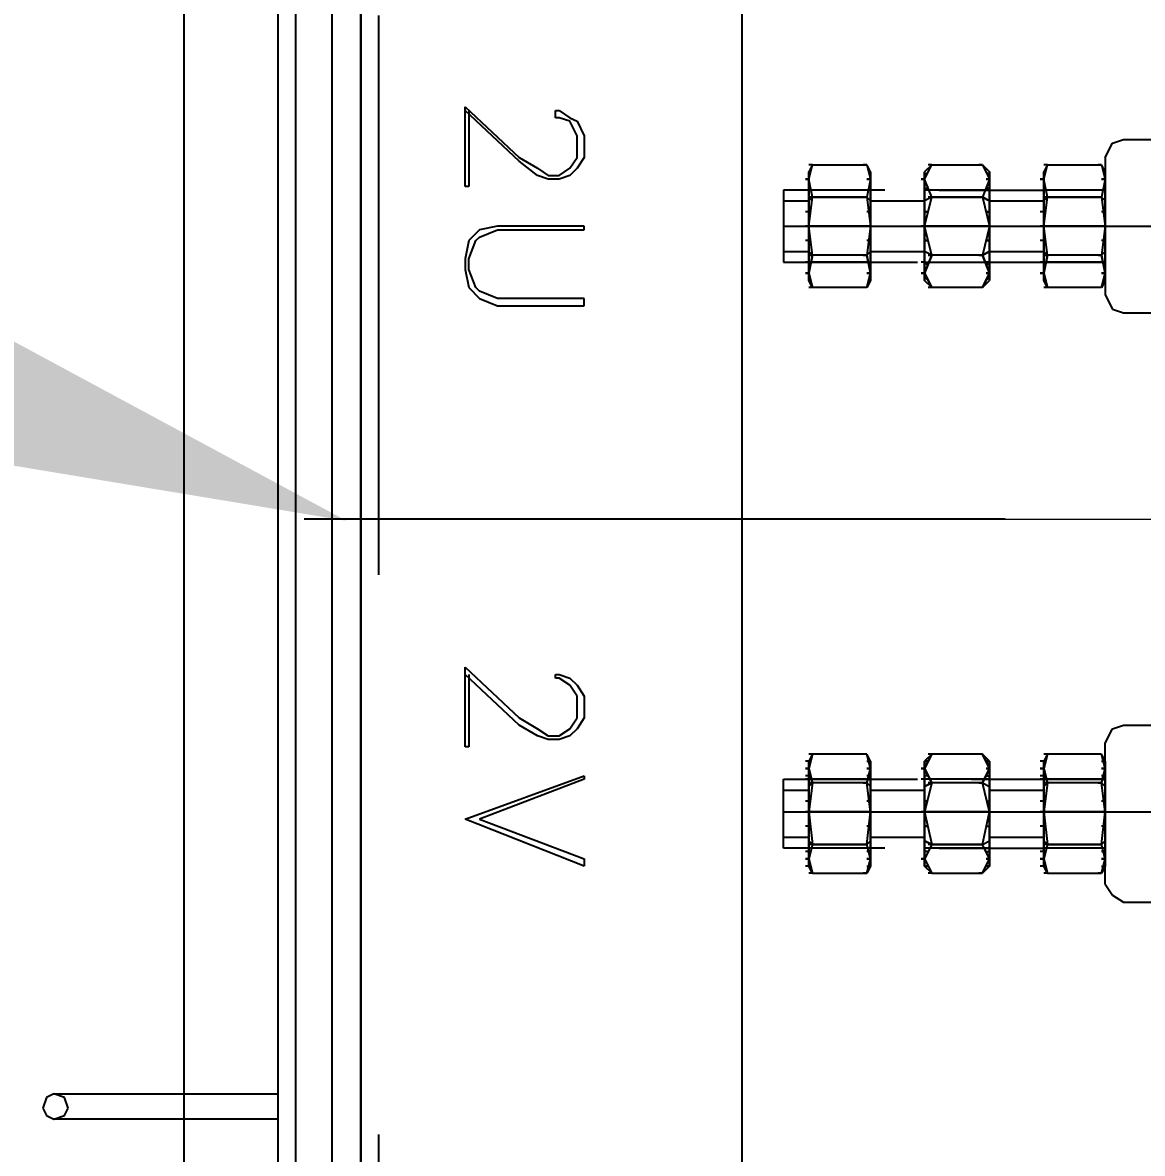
# Model space of a CAD drawing. Header units: metres. Extents: x 529524 to 529977, y 2674144 to 2674419.
# Drawn here: x 529745.9567 to 529746.1569, y 2674291.3851 to 2674291.5872 of the extents above; entities that cross this region are included whole.
import ezdxf

# ---------------------------------------------------------------- set-up
doc = ezdxf.new("R2010")
doc.units = ezdxf.units.M
doc.linetypes.add('CENTER2', pattern=[1.125, 0.75, -0.125, 0.125, -0.125])
doc.linetypes.add('PDF_IMPORT', pattern=[1, 0.8, -0.2])
doc.layers.add('IDT', color=7, linetype='Continuous')
doc.layers.add('MMS Block Numbering', color=7, linetype='Continuous')
doc.styles.add('Adani Regular', font='Adani Regular.ttf')

# ---------------------------------------------------------------- blocks, each defined once
blk = doc.blocks.new('IDT')
at = {"layer": 'IDT', "color": 7}
blk.add_line((27.40598, 20.86041), (27.40598, 21.66041), dxfattribs=at)
at = {"layer": 'IDT', "color": 0, "lineweight": 25}
for p, q in [((27.47412, 21.5053), (27.47412, 21.01616)), ((27.47929, 21.01616), (27.47929, 21.5053)), ((27.48575, 21.5053), (27.48575, 21.01616)), ((27.48898, 21.01616), (27.48898, 21.5053)), ((27.50578, 21.01616), (27.50578, 21.5053)), ((27.47412, 21.04718), (27.47412, 21.47364)), ((27.48898, 21.36315), (27.48898, 21.36767)), ((27.48898, 21.36767), (27.52904, 21.36767)), ((27.5271, 21.36702), (27.52646, 21.36573)), ((27.52904, 21.36767), (27.5271, 21.36702)), ((27.53033, 21.36702), (27.52904, 21.36767)), ((27.53098, 21.36573), (27.53033, 21.36702)), ((27.52646, 21.36573), (27.5271, 21.36379)), ((27.5271, 21.36379), (27.52904, 21.36315)), ((27.52904, 21.36315), (27.53033, 21.36379)), ((27.53033, 21.36379), (27.53098, 21.36573)), ((27.52904, 21.36315), (27.48898, 21.36315)), ((27.33778, 21.3289), (27.32809, 21.3289)), ((27.33972, 21.32761), (27.33778, 21.3289)), ((27.34101, 21.32567), (27.33972, 21.32761)), ((27.34101, 21.32567), (27.34101, 21.31662)), ((27.34101, 21.32244), (27.34166, 21.32373)), ((27.34166, 21.32373), (27.34101, 21.32115)), ((27.34166, 21.32373), (27.34101, 21.32115)), ((27.35135, 21.32373), (27.34166, 21.32373)), ((27.34166, 21.32373), (27.3423, 21.32373)), ((27.35199, 21.32115), (27.35135, 21.32373)), ((27.35199, 21.32115), (27.35135, 21.32373)), ((27.35135, 21.32373), (27.35199, 21.32244)), ((27.35135, 21.32373), (27.35199, 21.32373)), ((27.36169, 21.32244), (27.36298, 21.32373)), ((27.36298, 21.32373), (27.36169, 21.32115)), ((27.36298, 21.32373), (27.36169, 21.32115)), ((27.37202, 21.32373), (27.36298, 21.32373)), ((27.36298, 21.32373), (27.36362, 21.32373)), ((27.37332, 21.32115), (27.37202, 21.32373)), ((27.37332, 21.32115), (27.37202, 21.32373)), ((27.37202, 21.32373), (27.37332, 21.32244)), ((27.37202, 21.32373), (27.37267, 21.32373)), ((27.38301, 21.32244), (27.38365, 21.32373)), ((27.38365, 21.32373), (27.38301, 21.32115)), ((27.38365, 21.32373), (27.38301, 21.32115)), ((27.38365, 21.32373), (27.3843, 21.32373)), ((27.39335, 21.32373), (27.38365, 21.32373)), ((27.39399, 21.32115), (27.39335, 21.32373)), ((27.39399, 21.32115), (27.39335, 21.32373)), ((27.39335, 21.32373), (27.39399, 21.32244)), ((27.39335, 21.32373), (27.39399, 21.32373)), ((27.34166, 21.32244), (27.34101, 21.32244)), ((27.34101, 21.32115), (27.34101, 21.32244)), ((27.34101, 21.32244), (27.34101, 21.32115)), ((27.35199, 21.32244), (27.35264, 21.32244)), ((27.35199, 21.32115), (27.35199, 21.32244)), ((27.35199, 21.32244), (27.35199, 21.32115)), ((27.36169, 21.32244), (27.36233, 21.32244)), ((27.36233, 21.32244), (27.36169, 21.32244)), ((27.36169, 21.32115), (27.36169, 21.32244)), ((27.36169, 21.32244), (27.36169, 21.32115)), ((27.37332, 21.32244), (27.37267, 21.32244)), ((27.37267, 21.32244), (27.37332, 21.32244)), ((27.37332, 21.32115), (27.37332, 21.32244)), ((27.37332, 21.32244), (27.37332, 21.32115)), ((27.38366, 21.32244), (27.38301, 21.32244)), ((27.38301, 21.32115), (27.38301, 21.32244)), ((27.38301, 21.32244), (27.38301, 21.32115)), ((27.39399, 21.32244), (27.39464, 21.32244)), ((27.39399, 21.32115), (27.39399, 21.32244)), ((27.39399, 21.32244), (27.39399, 21.32115)), ((27.43416, 21.32115), (27.43416, 21.32244)), ((27.43416, 21.32244), (27.45548, 21.31404)), ((27.34101, 21.32115), (27.34166, 21.31856)), ((27.34101, 21.32115), (27.34166, 21.31856)), ((27.34101, 21.31792), (27.34101, 21.32115)), ((27.34101, 21.32115), (27.34101, 21.31792)), ((27.34166, 21.32115), (27.34101, 21.32115)), ((27.34101, 21.32115), (27.34166, 21.32115)), ((27.34101, 21.31986), (27.34166, 21.31986)), ((27.34101, 21.31986), (27.34166, 21.31986)), ((27.35135, 21.31856), (27.35199, 21.32115)), ((27.35135, 21.31856), (27.35199, 21.32115)), ((27.35199, 21.32115), (27.35199, 21.31792)), ((27.35199, 21.31792), (27.35199, 21.32115)), ((27.35264, 21.32115), (27.35199, 21.32115)), ((27.35199, 21.32115), (27.35264, 21.32115)), ((27.35199, 21.31986), (27.35264, 21.31986)), ((27.35199, 21.31986), (27.35264, 21.31986)), ((27.36169, 21.32115), (27.36298, 21.31856)), ((27.36169, 21.32115), (27.36298, 21.31856)), ((27.36169, 21.31792), (27.36169, 21.32115)), ((27.36169, 21.32115), (27.36169, 21.31792)), ((27.36233, 21.32115), (27.36169, 21.32115)), ((27.36169, 21.32115), (27.36233, 21.32115)), ((27.36233, 21.31986), (27.36169, 21.31986)), ((27.36233, 21.31986), (27.36169, 21.31986)), ((27.37202, 21.31856), (27.37332, 21.32115)), ((27.37202, 21.31856), (27.37332, 21.32115)), ((27.37267, 21.31986), (27.37332, 21.31986)), ((27.37267, 21.31986), (27.37332, 21.31986)), ((27.37332, 21.32115), (27.37332, 21.31792)), ((27.37332, 21.31792), (27.37332, 21.32115)), ((27.37396, 21.32115), (27.37332, 21.32115)), ((27.37332, 21.32115), (27.37396, 21.32115)), ((27.38301, 21.32115), (27.38365, 21.31856)), ((27.38301, 21.32115), (27.38365, 21.31856)), ((27.38301, 21.31792), (27.38301, 21.32115)), ((27.38301, 21.32115), (27.38301, 21.31792)), ((27.38365, 21.32115), (27.38301, 21.32115)), ((27.38301, 21.32115), (27.38365, 21.32115)), ((27.38301, 21.31986), (27.38365, 21.31986)), ((27.38301, 21.31986), (27.38366, 21.31986)), ((27.39335, 21.31856), (27.39399, 21.32115)), ((27.39335, 21.31856), (27.39399, 21.32115)), ((27.39399, 21.32115), (27.39399, 21.31792)), ((27.39399, 21.31792), (27.39399, 21.32115)), ((27.39464, 21.32115), (27.39399, 21.32115)), ((27.39399, 21.32115), (27.39464, 21.32115)), ((27.39399, 21.31986), (27.39464, 21.31986)), ((27.39399, 21.31986), (27.39464, 21.31986)), ((27.4529, 21.31404), (27.43416, 21.32115)), ((27.34101, 21.31921), (27.34101, 21.31856)), ((27.34101, 21.31856), (27.34101, 21.31921)), ((27.34101, 21.31921), (27.35199, 21.31921)), ((27.34166, 21.31856), (27.34101, 21.31275)), ((27.34166, 21.31856), (27.34101, 21.31275)), ((27.34101, 21.31856), (27.34101, 21.31598)), ((27.34101, 21.31598), (27.34101, 21.31856)), ((27.34166, 21.31856), (27.34101, 21.31792)), ((27.34166, 21.31856), (27.34101, 21.31792)), ((27.34101, 21.31275), (27.34101, 21.31792)), ((27.34101, 21.31792), (27.34101, 21.31275)), ((27.34166, 21.31856), (27.35135, 21.31856)), ((27.35135, 21.31856), (27.34166, 21.31856)), ((27.3423, 21.31856), (27.34166, 21.31856)), ((27.34166, 21.31856), (27.3423, 21.31856)), ((27.35199, 21.31275), (27.35135, 21.31856)), ((27.35199, 21.31275), (27.35135, 21.31856)), ((27.35199, 21.31792), (27.35135, 21.31856)), ((27.35135, 21.31856), (27.35199, 21.31792)), ((27.35135, 21.31856), (27.35199, 21.31856)), ((27.35135, 21.31856), (27.35199, 21.31856)), ((27.37073, 21.31921), (27.35199, 21.31921)), ((27.35199, 21.31856), (27.35199, 21.31921)), ((27.35199, 21.31921), (27.35199, 21.31856)), ((27.35199, 21.31598), (27.35199, 21.31856)), ((27.35199, 21.31856), (27.35199, 21.31598)), ((27.35199, 21.31792), (27.35199, 21.31275)), ((27.35199, 21.31275), (27.35199, 21.31792)), ((27.36169, 21.31921), (27.36169, 21.31856)), ((27.36169, 21.31856), (27.36169, 21.31921)), ((27.36169, 21.31921), (27.37332, 21.31921)), ((27.36298, 21.31856), (27.36169, 21.31275)), ((27.36298, 21.31856), (27.36169, 21.31275)), ((27.36169, 21.31856), (27.36169, 21.31598)), ((27.36169, 21.31598), (27.36169, 21.31856)), ((27.36298, 21.31856), (27.36169, 21.31792)), ((27.36298, 21.31856), (27.36169, 21.31792)), ((27.36169, 21.31275), (27.36169, 21.31792)), ((27.36169, 21.31792), (27.36169, 21.31275)), ((27.36298, 21.31856), (27.37202, 21.31856)), ((27.37202, 21.31856), (27.36298, 21.31856)), ((27.36362, 21.31856), (27.36298, 21.31856)), ((27.36298, 21.31856), (27.36362, 21.31856)), ((27.37332, 21.31275), (27.37202, 21.31856)), ((27.37332, 21.31275), (27.37202, 21.31856)), ((27.37332, 21.31792), (27.37202, 21.31856)), ((27.37202, 21.31856), (27.37332, 21.31792)), ((27.37202, 21.31856), (27.37267, 21.31856)), ((27.37202, 21.31856), (27.37267, 21.31856)), ((27.37332, 21.31856), (27.37332, 21.31921)), ((27.37332, 21.31921), (27.37332, 21.31856)), ((27.37332, 21.31598), (27.37332, 21.31856)), ((27.37332, 21.31856), (27.37332, 21.31598)), ((27.37332, 21.31792), (27.37332, 21.31275)), ((27.37332, 21.31275), (27.37332, 21.31792)), ((27.38042, 21.31921), (27.39852, 21.31921)), ((27.38301, 21.31921), (27.38301, 21.31856)), ((27.38301, 21.31856), (27.38301, 21.31921)), ((27.38301, 21.31921), (27.39399, 21.31921)), ((27.38365, 21.31856), (27.38301, 21.31275)), ((27.38365, 21.31856), (27.38301, 21.31275)), ((27.38301, 21.31856), (27.38301, 21.31598)), ((27.38301, 21.31598), (27.38301, 21.31856)), ((27.38365, 21.31856), (27.38301, 21.31792)), ((27.38366, 21.31856), (27.38301, 21.31792)), ((27.38301, 21.31275), (27.38301, 21.31792)), ((27.38301, 21.31792), (27.38301, 21.31275)), ((27.3843, 21.31856), (27.38365, 21.31856)), ((27.38365, 21.31856), (27.3843, 21.31856)), ((27.38365, 21.31856), (27.39335, 21.31856)), ((27.39335, 21.31856), (27.38365, 21.31856)), ((27.39399, 21.31275), (27.39335, 21.31856)), ((27.39399, 21.31275), (27.39335, 21.31856)), ((27.39399, 21.31792), (27.39335, 21.31856)), ((27.39335, 21.31856), (27.39399, 21.31792)), ((27.39335, 21.31856), (27.39399, 21.31856)), ((27.39335, 21.31856), (27.39399, 21.31856)), ((27.39399, 21.31856), (27.39399, 21.31921)), ((27.39399, 21.31921), (27.39399, 21.31856)), ((27.39399, 21.31598), (27.39399, 21.31856)), ((27.39399, 21.31856), (27.39399, 21.31598)), ((27.39399, 21.31792), (27.39399, 21.31275)), ((27.39399, 21.31275), (27.39399, 21.31792)), ((27.39852, 21.31921), (27.39852, 21.30693)), ((27.34101, 21.31598), (27.34101, 21.31275)), ((27.34101, 21.31275), (27.34101, 21.31598)), ((27.34101, 21.31533), (27.34166, 21.31533)), ((27.34101, 21.31533), (27.34166, 21.31533)), ((27.36169, 21.31727), (27.35199, 21.31727)), ((27.35199, 21.31275), (27.35199, 21.31598)), ((27.35199, 21.31598), (27.35199, 21.31275)), ((27.35199, 21.31533), (27.35264, 21.31533)), ((27.36169, 21.31598), (27.36169, 21.31275)), ((27.36169, 21.31275), (27.36169, 21.31598)), ((27.36233, 21.31533), (27.36169, 21.31533)), ((27.36233, 21.31533), (27.36169, 21.31533)), ((27.37267, 21.31533), (27.37332, 21.31533)), ((27.37332, 21.31533), (27.37267, 21.31533)), ((27.38301, 21.31727), (27.37332, 21.31727)), ((27.37332, 21.31275), (27.37332, 21.31598)), ((27.37332, 21.31598), (27.37332, 21.31275)), ((27.38301, 21.31598), (27.38301, 21.31275)), ((27.38301, 21.31275), (27.38301, 21.31598)), ((27.38301, 21.31533), (27.38365, 21.31533)), ((27.38301, 21.31533), (27.38366, 21.31533)), ((27.39852, 21.31727), (27.39399, 21.31727)), ((27.39399, 21.31275), (27.39399, 21.31598)), ((27.39399, 21.31598), (27.39399, 21.31275)), ((27.39399, 21.31533), (27.39464, 21.31533)), ((27.45548, 21.31404), (27.43416, 21.30629)), ((27.43416, 21.30693), (27.4529, 21.31404)), ((27.34101, 21.31275), (27.34166, 21.30758)), ((27.34101, 21.31275), (27.34166, 21.30758)), ((27.34101, 21.31275), (27.34101, 21.30822)), ((27.34101, 21.30822), (27.34101, 21.31275)), ((27.34101, 21.31275), (27.34101, 21.31016)), ((27.34101, 21.31016), (27.34101, 21.31275)), ((27.35199, 21.31275), (27.34101, 21.31275)), ((27.34101, 21.31275), (27.35199, 21.31275)), ((27.34166, 21.31275), (27.34101, 21.31275)), ((27.34101, 21.31275), (27.34166, 21.31275)), ((27.35135, 21.30758), (27.35199, 21.31275)), ((27.35135, 21.30758), (27.35199, 21.31275)), ((27.35199, 21.31275), (27.35199, 21.30822)), ((27.35199, 21.30822), (27.35199, 21.31275)), ((27.35199, 21.31016), (27.35199, 21.31275)), ((27.35199, 21.31275), (27.35199, 21.31016)), ((27.35199, 21.31275), (27.35264, 21.31275)), ((27.36169, 21.31275), (27.36298, 21.30758)), ((27.36169, 21.31275), (27.36298, 21.30758)), ((27.36169, 21.31275), (27.36169, 21.30822)), ((27.36169, 21.30822), (27.36169, 21.31275)), ((27.36169, 21.31275), (27.36169, 21.31016)), ((27.36169, 21.31016), (27.36169, 21.31275)), ((27.37332, 21.31275), (27.36169, 21.31275)), ((27.36169, 21.31275), (27.37332, 21.31275)), ((27.36233, 21.31275), (27.36169, 21.31275)), ((27.36169, 21.31275), (27.36233, 21.31275)), ((27.37202, 21.30758), (27.37332, 21.31275)), ((27.37202, 21.30758), (27.37332, 21.31275)), ((27.37332, 21.31275), (27.37332, 21.30822)), ((27.37332, 21.30822), (27.37332, 21.31275)), ((27.37332, 21.31016), (27.37332, 21.31275)), ((27.37332, 21.31275), (27.37332, 21.31016)), ((27.37332, 21.31275), (27.37396, 21.31275)), ((27.38301, 21.31275), (27.38365, 21.30758)), ((27.38301, 21.31275), (27.38365, 21.30758)), ((27.38301, 21.31275), (27.38301, 21.30822)), ((27.38301, 21.30822), (27.38301, 21.31275)), ((27.38301, 21.31275), (27.38301, 21.31016)), ((27.38301, 21.31016), (27.38301, 21.31275)), ((27.39399, 21.31275), (27.38301, 21.31275)), ((27.38301, 21.31275), (27.39399, 21.31275)), ((27.38365, 21.31275), (27.38301, 21.31275)), ((27.38301, 21.31275), (27.38365, 21.31275)), ((27.39335, 21.30758), (27.39399, 21.31275)), ((27.39335, 21.30758), (27.39399, 21.31275)), ((27.39399, 21.31275), (27.39399, 21.30822)), ((27.39399, 21.30822), (27.39399, 21.31275)), ((27.39399, 21.31016), (27.39399, 21.31275)), ((27.39399, 21.31275), (27.39399, 21.31016)), ((27.39399, 21.31275), (27.39464, 21.31275)), ((27.34101, 21.31081), (27.34166, 21.31081)), ((27.34101, 21.31081), (27.34166, 21.31081)), ((27.34101, 21.31016), (27.34101, 21.30758)), ((27.34101, 21.30758), (27.34101, 21.31016)), ((27.34101, 21.30952), (27.34101, 21.30047)), ((27.35199, 21.31081), (27.35264, 21.31081)), ((27.35199, 21.30758), (27.35199, 21.31016)), ((27.35199, 21.31016), (27.35199, 21.30758)), ((27.36233, 21.31081), (27.36169, 21.31081)), ((27.36233, 21.31081), (27.36169, 21.31081)), ((27.36169, 21.31016), (27.36169, 21.30758)), ((27.36169, 21.30758), (27.36169, 21.31016)), ((27.37267, 21.31081), (27.37332, 21.31081)), ((27.37332, 21.31081), (27.37267, 21.31081)), ((27.37332, 21.30758), (27.37332, 21.31016)), ((27.37332, 21.31016), (27.37332, 21.30758)), ((27.38301, 21.31081), (27.38365, 21.31081)), ((27.38301, 21.31081), (27.38366, 21.31081)), ((27.38301, 21.31016), (27.38301, 21.30758)), ((27.38301, 21.30758), (27.38301, 21.31016)), ((27.39399, 21.31081), (27.39464, 21.31081)), ((27.39399, 21.30758), (27.39399, 21.31016)), ((27.39399, 21.31016), (27.39399, 21.30758)), ((27.34101, 21.30822), (27.34101, 21.30499)), ((27.34101, 21.30499), (27.34101, 21.30822)), ((27.34166, 21.30758), (27.34101, 21.30822)), ((27.34166, 21.30758), (27.34101, 21.30822)), ((27.34166, 21.30758), (27.34101, 21.30499)), ((27.34101, 21.30499), (27.34166, 21.30758)), ((27.34101, 21.30758), (27.34101, 21.30693)), ((27.34101, 21.30693), (27.34101, 21.30758)), ((27.34166, 21.30758), (27.35135, 21.30758)), ((27.34166, 21.30758), (27.35135, 21.30758)), ((27.3423, 21.30758), (27.34166, 21.30758)), ((27.34166, 21.30758), (27.3423, 21.30758)), ((27.35199, 21.30822), (27.35135, 21.30758)), ((27.35135, 21.30758), (27.35199, 21.30822)), ((27.35199, 21.30499), (27.35135, 21.30758)), ((27.35135, 21.30758), (27.35199, 21.30499)), ((27.35135, 21.30758), (27.35199, 21.30758)), ((27.36169, 21.30887), (27.35199, 21.30887)), ((27.35199, 21.30822), (27.35199, 21.30499)), ((27.35199, 21.30499), (27.35199, 21.30822)), ((27.35199, 21.30693), (27.35199, 21.30758)), ((27.35199, 21.30758), (27.35199, 21.30693)), ((27.36169, 21.30822), (27.36169, 21.30499)), ((27.36169, 21.30499), (27.36169, 21.30822)), ((27.36298, 21.30758), (27.36169, 21.30822)), ((27.36298, 21.30758), (27.36169, 21.30822)), ((27.36298, 21.30758), (27.36169, 21.30499)), ((27.36169, 21.30499), (27.36298, 21.30758)), ((27.36169, 21.30758), (27.36169, 21.30693)), ((27.36169, 21.30693), (27.36169, 21.30758)), ((27.36298, 21.30758), (27.37202, 21.30758)), ((27.36298, 21.30758), (27.37202, 21.30758)), ((27.36362, 21.30758), (27.36298, 21.30758)), ((27.36298, 21.30758), (27.36362, 21.30758)), ((27.37332, 21.30822), (27.37202, 21.30758)), ((27.37202, 21.30758), (27.37332, 21.30822)), ((27.37332, 21.30499), (27.37202, 21.30758)), ((27.37202, 21.30758), (27.37332, 21.30499)), ((27.37202, 21.30758), (27.37267, 21.30758)), ((27.38301, 21.30887), (27.37332, 21.30887)), ((27.37332, 21.30822), (27.37332, 21.30499)), ((27.37332, 21.30499), (27.37332, 21.30822)), ((27.37332, 21.30693), (27.37332, 21.30758)), ((27.37332, 21.30758), (27.37332, 21.30693)), ((27.38301, 21.30822), (27.38301, 21.30499)), ((27.38301, 21.30499), (27.38301, 21.30822)), ((27.38365, 21.30758), (27.38301, 21.30822)), ((27.38366, 21.30758), (27.38301, 21.30822)), ((27.38365, 21.30758), (27.38301, 21.30499)), ((27.38301, 21.30499), (27.38365, 21.30758)), ((27.38301, 21.30758), (27.38301, 21.30693)), ((27.38301, 21.30693), (27.38301, 21.30758)), ((27.3843, 21.30758), (27.38365, 21.30758)), ((27.38365, 21.30758), (27.3843, 21.30758)), ((27.38365, 21.30758), (27.39335, 21.30758)), ((27.38365, 21.30758), (27.39335, 21.30758)), ((27.39399, 21.30822), (27.39335, 21.30758)), ((27.39335, 21.30758), (27.39399, 21.30822)), ((27.39399, 21.30499), (27.39335, 21.30758)), ((27.39335, 21.30758), (27.39399, 21.30499)), ((27.39335, 21.30758), (27.39399, 21.30758)), ((27.39852, 21.30887), (27.39399, 21.30887)), ((27.39399, 21.30822), (27.39399, 21.30499)), ((27.39399, 21.30499), (27.39399, 21.30822)), ((27.39399, 21.30693), (27.39399, 21.30758)), ((27.39399, 21.30758), (27.39399, 21.30693)), ((27.36492, 21.30693), (27.34101, 21.30693)), ((27.34101, 21.30693), (27.35199, 21.30693)), ((27.34101, 21.30693), (27.34166, 21.30693)), ((27.34101, 21.30629), (27.34166, 21.30629)), ((27.34101, 21.30629), (27.34166, 21.30629)), ((27.35199, 21.30693), (27.35264, 21.30693)), ((27.35199, 21.30629), (27.35264, 21.30629)), ((27.35199, 21.30629), (27.35264, 21.30629)), ((27.36169, 21.30693), (27.37332, 21.30693)), ((27.36169, 21.30693), (27.36233, 21.30693)), ((27.36233, 21.30629), (27.36169, 21.30629)), ((27.36233, 21.30629), (27.36169, 21.30629)), ((27.37267, 21.30629), (27.37332, 21.30629)), ((27.37267, 21.30629), (27.37332, 21.30629)), ((27.37332, 21.30693), (27.37396, 21.30693)), ((27.39852, 21.30693), (27.37461, 21.30693)), ((27.38301, 21.30693), (27.39399, 21.30693)), ((27.38301, 21.30693), (27.38365, 21.30693)), ((27.38301, 21.30629), (27.38365, 21.30629)), ((27.38301, 21.30629), (27.38366, 21.30629)), ((27.39399, 21.30693), (27.39464, 21.30693)), ((27.39399, 21.30629), (27.39464, 21.30629)), ((27.39399, 21.30629), (27.39464, 21.30629)), ((27.43416, 21.30629), (27.43416, 21.30693)), ((27.34101, 21.30499), (27.34166, 21.30241)), ((27.34166, 21.30241), (27.34101, 21.30499)), ((27.34101, 21.30499), (27.34101, 21.3037)), ((27.34101, 21.3037), (27.34101, 21.30499)), ((27.34166, 21.30499), (27.34101, 21.30499)), ((27.34101, 21.30499), (27.34166, 21.30499)), ((27.34166, 21.3037), (27.34101, 21.3037)), ((27.34101, 21.3037), (27.34166, 21.30241)), ((27.35135, 21.30241), (27.35199, 21.30499)), ((27.35199, 21.30499), (27.35135, 21.30241)), ((27.35135, 21.30241), (27.35199, 21.3037)), ((27.35199, 21.30499), (27.35199, 21.3037)), ((27.35199, 21.3037), (27.35199, 21.30499)), ((27.35264, 21.30499), (27.35199, 21.30499)), ((27.35199, 21.30499), (27.35264, 21.30499)), ((27.35199, 21.3037), (27.35264, 21.3037)), ((27.36169, 21.30499), (27.36298, 21.30241)), ((27.36298, 21.30241), (27.36169, 21.30499)), ((27.36169, 21.30499), (27.36169, 21.3037)), ((27.36169, 21.3037), (27.36169, 21.30499)), ((27.36233, 21.30499), (27.36169, 21.30499)), ((27.36169, 21.30499), (27.36233, 21.30499)), ((27.36169, 21.3037), (27.36233, 21.3037)), ((27.36233, 21.3037), (27.36169, 21.3037)), ((27.36169, 21.3037), (27.36298, 21.30241)), ((27.37202, 21.30241), (27.37332, 21.30499)), ((27.37332, 21.30499), (27.37202, 21.30241)), ((27.37202, 21.30241), (27.37332, 21.3037)), ((27.37332, 21.3037), (27.37267, 21.3037)), ((27.37267, 21.3037), (27.37332, 21.3037)), ((27.37332, 21.30499), (27.37332, 21.3037)), ((27.37332, 21.3037), (27.37332, 21.30499)), ((27.37396, 21.30499), (27.37332, 21.30499)), ((27.37332, 21.30499), (27.37396, 21.30499)), ((27.38301, 21.30499), (27.38365, 21.30241)), ((27.38365, 21.30241), (27.38301, 21.30499)), ((27.38301, 21.30499), (27.38301, 21.3037)), ((27.38301, 21.3037), (27.38301, 21.30499)), ((27.38365, 21.30499), (27.38301, 21.30499)), ((27.38301, 21.30499), (27.38365, 21.30499)), ((27.38366, 21.3037), (27.38301, 21.3037)), ((27.38301, 21.3037), (27.38365, 21.30241)), ((27.39335, 21.30241), (27.39399, 21.30499)), ((27.39399, 21.30499), (27.39335, 21.30241)), ((27.39335, 21.30241), (27.39399, 21.3037)), ((27.39399, 21.30499), (27.39399, 21.3037)), ((27.39399, 21.3037), (27.39399, 21.30499)), ((27.39464, 21.30499), (27.39399, 21.30499)), ((27.39399, 21.30499), (27.39464, 21.30499)), ((27.39399, 21.3037), (27.39464, 21.3037)), ((27.34166, 21.30241), (27.35135, 21.30241)), ((27.34166, 21.30241), (27.3423, 21.30241)), ((27.35135, 21.30241), (27.35199, 21.30241)), ((27.36298, 21.30241), (27.37202, 21.30241)), ((27.36298, 21.30241), (27.36362, 21.30241)), ((27.37202, 21.30241), (27.37267, 21.30241)), ((27.38365, 21.30241), (27.3843, 21.30241)), ((27.38365, 21.30241), (27.39335, 21.30241)), ((27.39335, 21.30241), (27.39399, 21.30241)), ((27.45484, 21.28819), (27.45484, 21.30112)), ((27.45484, 21.30112), (27.45548, 21.30112)), ((27.45548, 21.30112), (27.45548, 21.2869)), ((27.34101, 21.30047), (27.33972, 21.29789)), ((27.43545, 21.29789), (27.43675, 21.29918)), ((27.43675, 21.29918), (27.43868, 21.29982)), ((27.43868, 21.29918), (27.43675, 21.29789)), ((27.43868, 21.29982), (27.44062, 21.29982)), ((27.44062, 21.29918), (27.43868, 21.29918)), ((27.44062, 21.29982), (27.44256, 21.29918)), ((27.44256, 21.29789), (27.44062, 21.29918)), ((27.44256, 21.29918), (27.44579, 21.29724)), ((27.33778, 21.29724), (27.32809, 21.29724)), ((27.33972, 21.29789), (27.33778, 21.29724)), ((27.43416, 21.29595), (27.43545, 21.29789)), ((27.43675, 21.29789), (27.43545, 21.29595)), ((27.44579, 21.29595), (27.44256, 21.29789)), ((27.44579, 21.29724), (27.45548, 21.28819)), ((27.43416, 21.29207), (27.43416, 21.29595)), ((27.43545, 21.29595), (27.43545, 21.29207)), ((27.45548, 21.2869), (27.44579, 21.29595)), ((27.43545, 21.29013), (27.43416, 21.29207)), ((27.43545, 21.29207), (27.43675, 21.29013)), ((27.43675, 21.28884), (27.43545, 21.29013)), ((27.43675, 21.29013), (27.43868, 21.28884)), ((27.43868, 21.28819), (27.43675, 21.28884)), ((27.43868, 21.28884), (27.43933, 21.28884)), ((27.43933, 21.28819), (27.43868, 21.28819)), ((27.43933, 21.28884), (27.43933, 21.28819)), ((27.33778, 21.22358), (27.32809, 21.22358)), ((27.33972, 21.22293), (27.33778, 21.22358)), ((27.34101, 21.22035), (27.33972, 21.22293)), ((27.34101, 21.2113), (27.34101, 21.22035)), ((27.43416, 21.22229), (27.43416, 21.22099)), ((27.44967, 21.22229), (27.43416, 21.22229)), ((27.43416, 21.22099), (27.44967, 21.22099)), ((27.4529, 21.22099), (27.44967, 21.22229)), ((27.44967, 21.22099), (27.4529, 21.2197)), ((27.45484, 21.21906), (27.4529, 21.22099)), ((27.34101, 21.21647), (27.34166, 21.21906)), ((27.34101, 21.21776), (27.34166, 21.21906)), ((27.34166, 21.21906), (27.34101, 21.21647)), ((27.34166, 21.21906), (27.35135, 21.21906)), ((27.34166, 21.21906), (27.3423, 21.21906)), ((27.35135, 21.21906), (27.35199, 21.21647)), ((27.35199, 21.21647), (27.35135, 21.21906)), ((27.35135, 21.21906), (27.35199, 21.21776)), ((27.35135, 21.21906), (27.35199, 21.21906)), ((27.36169, 21.21647), (27.36298, 21.21906)), ((27.36298, 21.21906), (27.36169, 21.21647)), ((27.36298, 21.21906), (27.36169, 21.21776)), ((27.36298, 21.21906), (27.37202, 21.21906)), ((27.36298, 21.21906), (27.36362, 21.21906)), ((27.37202, 21.21906), (27.37332, 21.21647)), ((27.37332, 21.21647), (27.37202, 21.21906)), ((27.37202, 21.21906), (27.37332, 21.21776)), ((27.37202, 21.21906), (27.37267, 21.21906)), ((27.38301, 21.21647), (27.38365, 21.21906)), ((27.38301, 21.21776), (27.38365, 21.21906)), ((27.38365, 21.21906), (27.38301, 21.21647)), ((27.38365, 21.21906), (27.3843, 21.21906)), ((27.38365, 21.21906), (27.39335, 21.21906)), ((27.39335, 21.21906), (27.39399, 21.21647)), ((27.39399, 21.21647), (27.39335, 21.21906)), ((27.39335, 21.21906), (27.39399, 21.21776)), ((27.39335, 21.21906), (27.39399, 21.21906)), ((27.4529, 21.2197), (27.45355, 21.21906)), ((27.45355, 21.21906), (27.45484, 21.21582)), ((27.45548, 21.21582), (27.45484, 21.21906)), ((27.34101, 21.21712), (27.34101, 21.21776)), ((27.34101, 21.21647), (27.34101, 21.21776)), ((27.34101, 21.21776), (27.34101, 21.21647)), ((27.34101, 21.21776), (27.34101, 21.21712)), ((27.34166, 21.21324), (27.34101, 21.21647)), ((27.34101, 21.21647), (27.34166, 21.21324)), ((27.34101, 21.21259), (27.34101, 21.21647)), ((27.34101, 21.21647), (27.34101, 21.21259)), ((27.34166, 21.21647), (27.34101, 21.21647)), ((27.34101, 21.21647), (27.34166, 21.21647)), ((27.35199, 21.21647), (27.35135, 21.21324)), ((27.35135, 21.21324), (27.35199, 21.21647)), ((27.35199, 21.21776), (27.35199, 21.21712)), ((27.35199, 21.21647), (27.35199, 21.21776)), ((27.35199, 21.21776), (27.35199, 21.21647)), ((27.35199, 21.21776), (27.35199, 21.21712)), ((27.35199, 21.21259), (27.35199, 21.21647)), ((27.35199, 21.21647), (27.35199, 21.21259)), ((27.35264, 21.21647), (27.35199, 21.21647)), ((27.35199, 21.21647), (27.35264, 21.21647)), ((27.36169, 21.21647), (27.36169, 21.21776)), ((27.36169, 21.21776), (27.36169, 21.21647)), ((27.36169, 21.21712), (27.36233, 21.21776)), ((27.36233, 21.21776), (27.36169, 21.21712)), ((27.36298, 21.21324), (27.36169, 21.21647)), ((27.36169, 21.21647), (27.36298, 21.21324)), ((27.36169, 21.21259), (27.36169, 21.21647)), ((27.36169, 21.21647), (27.36169, 21.21259)), ((27.36233, 21.21647), (27.36169, 21.21647)), ((27.36169, 21.21647), (27.36233, 21.21647)), ((27.37332, 21.21647), (27.37202, 21.21324)), ((27.37202, 21.21324), (27.37332, 21.21647)), ((27.37332, 21.21712), (27.37267, 21.21776)), ((27.37267, 21.21776), (27.37332, 21.21712)), ((27.37332, 21.21647), (27.37332, 21.21776)), ((27.37332, 21.21776), (27.37332, 21.21647)), ((27.37332, 21.21259), (27.37332, 21.21647)), ((27.37332, 21.21647), (27.37332, 21.21259)), ((27.37396, 21.21647), (27.37332, 21.21647)), ((27.37332, 21.21647), (27.37396, 21.21647)), ((27.38301, 21.21712), (27.38301, 21.21776)), ((27.38301, 21.21647), (27.38301, 21.21776)), ((27.38301, 21.21776), (27.38301, 21.21647)), ((27.38301, 21.21776), (27.38301, 21.21712)), ((27.38365, 21.21324), (27.38301, 21.21647)), ((27.38301, 21.21647), (27.38365, 21.21324)), ((27.38301, 21.21259), (27.38301, 21.21647)), ((27.38301, 21.21647), (27.38301, 21.21259)), ((27.38365, 21.21647), (27.38301, 21.21647)), ((27.38301, 21.21647), (27.38365, 21.21647)), ((27.39399, 21.21647), (27.39335, 21.21324)), ((27.39335, 21.21324), (27.39399, 21.21647)), ((27.39399, 21.21776), (27.39399, 21.21712)), ((27.39399, 21.21647), (27.39399, 21.21776)), ((27.39399, 21.21776), (27.39399, 21.21647)), ((27.39399, 21.21776), (27.39399, 21.21712)), ((27.39399, 21.21259), (27.39399, 21.21647)), ((27.39399, 21.21647), (27.39399, 21.21259)), ((27.39464, 21.21647), (27.39399, 21.21647)), ((27.39399, 21.21647), (27.39464, 21.21647)), ((27.34101, 21.21518), (27.34101, 21.21453)), ((27.34101, 21.21518), (27.34101, 21.21453)), ((27.36492, 21.21453), (27.34101, 21.21453)), ((27.34101, 21.21324), (27.34101, 21.21453)), ((27.34101, 21.21453), (27.34101, 21.21324)), ((27.34101, 21.21453), (27.35199, 21.21453)), ((27.34101, 21.21453), (27.34166, 21.21453)), ((27.35199, 21.21518), (27.35199, 21.21453)), ((27.35199, 21.21518), (27.35199, 21.21453)), ((27.35199, 21.21453), (27.35199, 21.21324)), ((27.35199, 21.21324), (27.35199, 21.21453)), ((27.35199, 21.21453), (27.35264, 21.21453)), ((27.36169, 21.21453), (27.36233, 21.21518)), ((27.36233, 21.21518), (27.36169, 21.21453)), ((27.36169, 21.21324), (27.36169, 21.21453)), ((27.36169, 21.21453), (27.36169, 21.21324)), ((27.37332, 21.21453), (27.36169, 21.21453)), ((27.36169, 21.21453), (27.36233, 21.21453)), ((27.37267, 21.21518), (27.37332, 21.21453)), ((27.37267, 21.21518), (27.37332, 21.21453)), ((27.37332, 21.21453), (27.37332, 21.21324)), ((27.37332, 21.21324), (27.37332, 21.21453)), ((27.37332, 21.21453), (27.37396, 21.21453)), ((27.39852, 21.21453), (27.37461, 21.21453)), ((27.38301, 21.21518), (27.38301, 21.21453)), ((27.38301, 21.21518), (27.38301, 21.21453)), ((27.38301, 21.21324), (27.38301, 21.21453)), ((27.38301, 21.21453), (27.38301, 21.21324)), ((27.38301, 21.21453), (27.39399, 21.21453)), ((27.38301, 21.21453), (27.38365, 21.21453)), ((27.39399, 21.21518), (27.39399, 21.21453)), ((27.39399, 21.21518), (27.39399, 21.21453)), ((27.39399, 21.21453), (27.39399, 21.21324)), ((27.39399, 21.21324), (27.39399, 21.21453)), ((27.39399, 21.21453), (27.39464, 21.21453)), ((27.39852, 21.20161), (27.39852, 21.21453)), ((27.45484, 21.21582), (27.45484, 21.21389)), ((27.45548, 21.21389), (27.45548, 21.21582)), ((27.34101, 21.20807), (27.34166, 21.21324)), ((27.34101, 21.20807), (27.34166, 21.21324)), ((27.34101, 21.2113), (27.34101, 21.21324)), ((27.34101, 21.21324), (27.34101, 21.2113)), ((27.34166, 21.21324), (27.34101, 21.21259)), ((27.34166, 21.21324), (27.34101, 21.21259)), ((27.34101, 21.20807), (27.34101, 21.21259)), ((27.34101, 21.21259), (27.34101, 21.20807)), ((27.34166, 21.21324), (27.35135, 21.21324)), ((27.34166, 21.21324), (27.35135, 21.21324)), ((27.3423, 21.21324), (27.34166, 21.21324)), ((27.34166, 21.21324), (27.3423, 21.21324)), ((27.35135, 21.21324), (27.35199, 21.20807)), ((27.35135, 21.21324), (27.35199, 21.20807)), ((27.35135, 21.21324), (27.35199, 21.21259)), ((27.35199, 21.21324), (27.35135, 21.21324)), ((27.35135, 21.21324), (27.35199, 21.21259)), ((27.35199, 21.21324), (27.35199, 21.2113)), ((27.35199, 21.2113), (27.35199, 21.21324)), ((27.35199, 21.20807), (27.35199, 21.21259)), ((27.35199, 21.21259), (27.35199, 21.20807)), ((27.36169, 21.21259), (27.35199, 21.21259)), ((27.36169, 21.20807), (27.36298, 21.21324)), ((27.36169, 21.20807), (27.36298, 21.21324)), ((27.36169, 21.2113), (27.36169, 21.21324)), ((27.36169, 21.21324), (27.36169, 21.2113)), ((27.36169, 21.21259), (27.36298, 21.21324)), ((27.36298, 21.21324), (27.36169, 21.21259)), ((27.36169, 21.20807), (27.36169, 21.21259)), ((27.36169, 21.21259), (27.36169, 21.20807)), ((27.36298, 21.21324), (27.37202, 21.21324)), ((27.36298, 21.21324), (27.37202, 21.21324)), ((27.36362, 21.21324), (27.36298, 21.21324)), ((27.36298, 21.21324), (27.36362, 21.21324)), ((27.37202, 21.21324), (27.37332, 21.20807)), ((27.37202, 21.21324), (27.37332, 21.20807)), ((27.37202, 21.21324), (27.37332, 21.21259)), ((27.37267, 21.21324), (27.37202, 21.21324)), ((27.37202, 21.21324), (27.37332, 21.21259)), ((27.37332, 21.21324), (27.37332, 21.2113)), ((27.37332, 21.2113), (27.37332, 21.21324)), ((27.37332, 21.20807), (27.37332, 21.21259)), ((27.37332, 21.21259), (27.37332, 21.20807)), ((27.38301, 21.21259), (27.37332, 21.21259)), ((27.38301, 21.20807), (27.38365, 21.21324)), ((27.38301, 21.20807), (27.38365, 21.21324)), ((27.38301, 21.2113), (27.38301, 21.21324)), ((27.38301, 21.21324), (27.38301, 21.2113)), ((27.38365, 21.21324), (27.38301, 21.21259)), ((27.38366, 21.21324), (27.38301, 21.21259)), ((27.38301, 21.20807), (27.38301, 21.21259)), ((27.38301, 21.21259), (27.38301, 21.20807)), ((27.3843, 21.21324), (27.38365, 21.21324)), ((27.38365, 21.21324), (27.3843, 21.21324)), ((27.38365, 21.21324), (27.39335, 21.21324)), ((27.38365, 21.21324), (27.39335, 21.21324)), ((27.39335, 21.21324), (27.39399, 21.20807)), ((27.39335, 21.21324), (27.39399, 21.20807)), ((27.39335, 21.21324), (27.39399, 21.21259)), ((27.39399, 21.21324), (27.39335, 21.21324)), ((27.39335, 21.21324), (27.39399, 21.21259)), ((27.39399, 21.21324), (27.39399, 21.2113)), ((27.39399, 21.2113), (27.39399, 21.21324)), ((27.39399, 21.20807), (27.39399, 21.21259)), ((27.39399, 21.21259), (27.39399, 21.20807)), ((27.39852, 21.21259), (27.39399, 21.21259)), ((27.45484, 21.21389), (27.45355, 21.21066)), ((27.45484, 21.21066), (27.45548, 21.21389)), ((27.34101, 21.20807), (27.34101, 21.2113)), ((27.34101, 21.2113), (27.34101, 21.20807)), ((27.34101, 21.21066), (27.34166, 21.21066)), ((27.34101, 21.21066), (27.34166, 21.21066)), ((27.35199, 21.2113), (27.35199, 21.20807)), ((27.35199, 21.20807), (27.35199, 21.2113)), ((27.35199, 21.21066), (27.35264, 21.21066)), ((27.36169, 21.20807), (27.36169, 21.2113)), ((27.36169, 21.2113), (27.36169, 21.20807)), ((27.36169, 21.21066), (27.36233, 21.21066)), ((27.36233, 21.21066), (27.36169, 21.21066)), ((27.37267, 21.21066), (27.37332, 21.21066)), ((27.37332, 21.21066), (27.37267, 21.21066)), ((27.37332, 21.2113), (27.37332, 21.20807)), ((27.37332, 21.20807), (27.37332, 21.2113)), ((27.38301, 21.20807), (27.38301, 21.2113)), ((27.38301, 21.2113), (27.38301, 21.20807)), ((27.38301, 21.21066), (27.38365, 21.21066)), ((27.38301, 21.21066), (27.38366, 21.21066)), ((27.39399, 21.2113), (27.39399, 21.20807)), ((27.39399, 21.20807), (27.39399, 21.2113)), ((27.39399, 21.21066), (27.39464, 21.21066)), ((27.45355, 21.21066), (27.4529, 21.21001)), ((27.4529, 21.20872), (27.45484, 21.21066)), ((27.44967, 21.20872), (27.43416, 21.20872)), ((27.43416, 21.20872), (27.43416, 21.20807)), ((27.4529, 21.21001), (27.44967, 21.20872)), ((27.44967, 21.20807), (27.4529, 21.20872)), ((27.34166, 21.2029), (27.34101, 21.20807)), ((27.34166, 21.2029), (27.34101, 21.20807)), ((27.34101, 21.20807), (27.34101, 21.20355)), ((27.34101, 21.20355), (27.34101, 21.20807)), ((27.34101, 21.20484), (27.34101, 21.20807)), ((27.34101, 21.20807), (27.34101, 21.20484)), ((27.35199, 21.20807), (27.34101, 21.20807)), ((27.34101, 21.20807), (27.35199, 21.20807)), ((27.34166, 21.20807), (27.34101, 21.20807)), ((27.34101, 21.20807), (27.34166, 21.20807)), ((27.35199, 21.20807), (27.35135, 21.2029)), ((27.35199, 21.20807), (27.35135, 21.2029)), ((27.35199, 21.20355), (27.35199, 21.20807)), ((27.35199, 21.20807), (27.35199, 21.20355)), ((27.35199, 21.20807), (27.35199, 21.20484)), ((27.35199, 21.20484), (27.35199, 21.20807)), ((27.35199, 21.20807), (27.35264, 21.20807)), ((27.36298, 21.2029), (27.36169, 21.20807)), ((27.36298, 21.2029), (27.36169, 21.20807)), ((27.36169, 21.20807), (27.36169, 21.20355)), ((27.36169, 21.20355), (27.36169, 21.20807)), ((27.36169, 21.20484), (27.36169, 21.20807)), ((27.36169, 21.20807), (27.36169, 21.20484)), ((27.37332, 21.20807), (27.36169, 21.20807)), ((27.36169, 21.20807), (27.37332, 21.20807)), ((27.36233, 21.20807), (27.36169, 21.20807)), ((27.36169, 21.20807), (27.36233, 21.20807)), ((27.37332, 21.20807), (27.37202, 21.2029)), ((27.37332, 21.20807), (27.37202, 21.2029)), ((27.37332, 21.20355), (27.37332, 21.20807)), ((27.37332, 21.20807), (27.37332, 21.20355)), ((27.37332, 21.20807), (27.37332, 21.20484)), ((27.37332, 21.20484), (27.37332, 21.20807)), ((27.37332, 21.20807), (27.37396, 21.20807)), ((27.38365, 21.2029), (27.38301, 21.20807)), ((27.38365, 21.2029), (27.38301, 21.20807)), ((27.38301, 21.20807), (27.38301, 21.20355)), ((27.38301, 21.20355), (27.38301, 21.20807)), ((27.38301, 21.20484), (27.38301, 21.20807)), ((27.38301, 21.20807), (27.38301, 21.20484)), ((27.39399, 21.20807), (27.38301, 21.20807)), ((27.38301, 21.20807), (27.39399, 21.20807)), ((27.38365, 21.20807), (27.38301, 21.20807)), ((27.38301, 21.20807), (27.38365, 21.20807)), ((27.39399, 21.20807), (27.39335, 21.2029)), ((27.39399, 21.20807), (27.39335, 21.2029)), ((27.39399, 21.20355), (27.39399, 21.20807)), ((27.39399, 21.20807), (27.39399, 21.20355)), ((27.39399, 21.20807), (27.39399, 21.20484)), ((27.39399, 21.20484), (27.39399, 21.20807)), ((27.39399, 21.20807), (27.39464, 21.20807)), ((27.43416, 21.20807), (27.44967, 21.20807)), ((27.34101, 21.20549), (27.34166, 21.20549)), ((27.34101, 21.20549), (27.34166, 21.20549)), ((27.34101, 21.2029), (27.34101, 21.20484)), ((27.34101, 21.20484), (27.34101, 21.2029)), ((27.34101, 21.19579), (27.34101, 21.20484)), ((27.35199, 21.20549), (27.35264, 21.20549)), ((27.35199, 21.20484), (27.35199, 21.2029)), ((27.35199, 21.2029), (27.35199, 21.20484)), ((27.36169, 21.20549), (27.36233, 21.20549)), ((27.36233, 21.20549), (27.36169, 21.20549)), ((27.36169, 21.2029), (27.36169, 21.20484)), ((27.36169, 21.20484), (27.36169, 21.2029)), ((27.37267, 21.20549), (27.37332, 21.20549)), ((27.37332, 21.20549), (27.37267, 21.20549)), ((27.37332, 21.20484), (27.37332, 21.2029)), ((27.37332, 21.2029), (27.37332, 21.20484)), ((27.38301, 21.20549), (27.38365, 21.20549)), ((27.38301, 21.20549), (27.38366, 21.20549)), ((27.38301, 21.2029), (27.38301, 21.20484)), ((27.38301, 21.20484), (27.38301, 21.2029)), ((27.39399, 21.20549), (27.39464, 21.20549)), ((27.39399, 21.20484), (27.39399, 21.2029)), ((27.39399, 21.2029), (27.39399, 21.20484)), ((27.34101, 21.20355), (27.34101, 21.19967)), ((27.34101, 21.19967), (27.34101, 21.20355)), ((27.34166, 21.2029), (27.34101, 21.20355)), ((27.34166, 21.2029), (27.34101, 21.20355)), ((27.34101, 21.19967), (27.34166, 21.2029)), ((27.34101, 21.19967), (27.34166, 21.2029)), ((27.34101, 21.20161), (27.34101, 21.2029)), ((27.34101, 21.2029), (27.34101, 21.20161)), ((27.34166, 21.2029), (27.35135, 21.2029)), ((27.35135, 21.2029), (27.34166, 21.2029)), ((27.3423, 21.2029), (27.34166, 21.2029)), ((27.34166, 21.2029), (27.3423, 21.2029)), ((27.35199, 21.20355), (27.35135, 21.2029)), ((27.35135, 21.2029), (27.35199, 21.20355)), ((27.35135, 21.2029), (27.35199, 21.19967)), ((27.35135, 21.2029), (27.35199, 21.19967)), ((27.35135, 21.2029), (27.35199, 21.2029)), ((27.35135, 21.2029), (27.35199, 21.2029)), ((27.35199, 21.19967), (27.35199, 21.20355)), ((27.35199, 21.20355), (27.35199, 21.19967)), ((27.36169, 21.20355), (27.35199, 21.20355)), ((27.35199, 21.2029), (27.35199, 21.20161)), ((27.35199, 21.20161), (27.35199, 21.2029)), ((27.36169, 21.20355), (27.36169, 21.19967)), ((27.36169, 21.19967), (27.36169, 21.20355)), ((27.36169, 21.20355), (27.36298, 21.2029)), ((27.36298, 21.2029), (27.36169, 21.20355)), ((27.36169, 21.19967), (27.36298, 21.2029)), ((27.36169, 21.19967), (27.36298, 21.2029)), ((27.36169, 21.20161), (27.36169, 21.2029)), ((27.36169, 21.2029), (27.36169, 21.20161)), ((27.36298, 21.2029), (27.37202, 21.2029)), ((27.37202, 21.2029), (27.36298, 21.2029)), ((27.36362, 21.2029), (27.36298, 21.2029)), ((27.36298, 21.2029), (27.36362, 21.2029)), ((27.37202, 21.2029), (27.37332, 21.20355)), ((27.37202, 21.2029), (27.37332, 21.20355)), ((27.37202, 21.2029), (27.37332, 21.19967)), ((27.37202, 21.2029), (27.37332, 21.19967)), ((27.37267, 21.2029), (27.37202, 21.2029)), ((27.37202, 21.2029), (27.37267, 21.2029)), ((27.37332, 21.19967), (27.37332, 21.20355)), ((27.37332, 21.20355), (27.37332, 21.19967)), ((27.38301, 21.20355), (27.37332, 21.20355)), ((27.37332, 21.2029), (27.37332, 21.20161)), ((27.37332, 21.20161), (27.37332, 21.2029)), ((27.38301, 21.20355), (27.38301, 21.19967)), ((27.38301, 21.19967), (27.38301, 21.20355)), ((27.38365, 21.2029), (27.38301, 21.20355)), ((27.38366, 21.2029), (27.38301, 21.20355)), ((27.38301, 21.19967), (27.38365, 21.2029)), ((27.38301, 21.19967), (27.38365, 21.2029)), ((27.38301, 21.20161), (27.38301, 21.2029)), ((27.38301, 21.2029), (27.38301, 21.20161)), ((27.3843, 21.2029), (27.38365, 21.2029)), ((27.38365, 21.2029), (27.3843, 21.2029)), ((27.38365, 21.2029), (27.39335, 21.2029)), ((27.39335, 21.2029), (27.38365, 21.2029)), ((27.39399, 21.20355), (27.39335, 21.2029)), ((27.39335, 21.2029), (27.39399, 21.20355)), ((27.39335, 21.2029), (27.39399, 21.19967)), ((27.39335, 21.2029), (27.39399, 21.19967)), ((27.39335, 21.2029), (27.39399, 21.2029)), ((27.39335, 21.2029), (27.39399, 21.2029)), ((27.39399, 21.19967), (27.39399, 21.20355)), ((27.39399, 21.20355), (27.39399, 21.19967)), ((27.39852, 21.20355), (27.39399, 21.20355)), ((27.39399, 21.2029), (27.39399, 21.20161)), ((27.39399, 21.20161), (27.39399, 21.2029)), ((27.34101, 21.20096), (27.34101, 21.20161)), ((27.34101, 21.20096), (27.34101, 21.20161)), ((27.34101, 21.20161), (27.35199, 21.20161)), ((27.37073, 21.20161), (27.35199, 21.20161)), ((27.35199, 21.20161), (27.35199, 21.20096)), ((27.35199, 21.20096), (27.35199, 21.20161)), ((27.36169, 21.20161), (27.36233, 21.20096)), ((27.36233, 21.20096), (27.36169, 21.20161)), ((27.36169, 21.20161), (27.37332, 21.20161)), ((27.37267, 21.20096), (27.37332, 21.20161)), ((27.37267, 21.20096), (27.37332, 21.20161)), ((27.38042, 21.20161), (27.39852, 21.20161)), ((27.38301, 21.20096), (27.38301, 21.20161)), ((27.38301, 21.20096), (27.38301, 21.20161)), ((27.38301, 21.20161), (27.39399, 21.20161)), ((27.39399, 21.20096), (27.39399, 21.20161)), ((27.39399, 21.20096), (27.39399, 21.20161)), ((27.45484, 21.18739), (27.45484, 21.20096)), ((27.45484, 21.20096), (27.45548, 21.20096)), ((27.45548, 21.20096), (27.45548, 21.18675)), ((27.34166, 21.19709), (27.34101, 21.19967)), ((27.34166, 21.19709), (27.34101, 21.19967)), ((27.34101, 21.19967), (27.34101, 21.19838)), ((27.34101, 21.19838), (27.34101, 21.19967)), ((27.34166, 21.19967), (27.34101, 21.19967)), ((27.34101, 21.19967), (27.34166, 21.19967)), ((27.34101, 21.19902), (27.34101, 21.19838)), ((27.34101, 21.19838), (27.34101, 21.19902)), ((27.34101, 21.19838), (27.34166, 21.19709)), ((27.35199, 21.19967), (27.35135, 21.19709)), ((27.35199, 21.19967), (27.35135, 21.19709)), ((27.35135, 21.19709), (27.35199, 21.19838)), ((27.35199, 21.19967), (27.35199, 21.19838)), ((27.35199, 21.19838), (27.35199, 21.19967)), ((27.35264, 21.19967), (27.35199, 21.19967)), ((27.35199, 21.19967), (27.35264, 21.19967)), ((27.35199, 21.19838), (27.35199, 21.19902)), ((27.35199, 21.19902), (27.35199, 21.19838)), ((27.36298, 21.19709), (27.36169, 21.19967)), ((27.36298, 21.19709), (27.36169, 21.19967)), ((27.36169, 21.19967), (27.36169, 21.19838)), ((27.36169, 21.19838), (27.36169, 21.19967)), ((27.36233, 21.19967), (27.36169, 21.19967)), ((27.36169, 21.19967), (27.36233, 21.19967)), ((27.36169, 21.19902), (27.36233, 21.19838)), ((27.36233, 21.19838), (27.36169, 21.19902)), ((27.36298, 21.19709), (27.36169, 21.19838)), ((27.37332, 21.19967), (27.37202, 21.19709)), ((27.37332, 21.19967), (27.37202, 21.19709)), ((27.37202, 21.19709), (27.37332, 21.19838)), ((27.37332, 21.19902), (27.37267, 21.19838)), ((27.37267, 21.19838), (27.37332, 21.19902)), ((27.37332, 21.19967), (27.37332, 21.19838)), ((27.37332, 21.19838), (27.37332, 21.19967)), ((27.37396, 21.19967), (27.37332, 21.19967)), ((27.37332, 21.19967), (27.37396, 21.19967)), ((27.38365, 21.19709), (27.38301, 21.19967)), ((27.38365, 21.19709), (27.38301, 21.19967)), ((27.38301, 21.19967), (27.38301, 21.19838)), ((27.38301, 21.19838), (27.38301, 21.19967)), ((27.38365, 21.19967), (27.38301, 21.19967)), ((27.38301, 21.19967), (27.38365, 21.19967)), ((27.38301, 21.19902), (27.38301, 21.19838)), ((27.38301, 21.19838), (27.38301, 21.19902)), ((27.38301, 21.19838), (27.38365, 21.19709)), ((27.39399, 21.19967), (27.39335, 21.19709)), ((27.39399, 21.19967), (27.39335, 21.19709)), ((27.39335, 21.19709), (27.39399, 21.19838)), ((27.39399, 21.19967), (27.39399, 21.19838)), ((27.39399, 21.19838), (27.39399, 21.19967)), ((27.39464, 21.19967), (27.39399, 21.19967)), ((27.39399, 21.19967), (27.39464, 21.19967)), ((27.39399, 21.19838), (27.39399, 21.19902)), ((27.39399, 21.19902), (27.39399, 21.19838)), ((27.43545, 21.19773), (27.43675, 21.19902)), ((27.43675, 21.19902), (27.43868, 21.19967)), ((27.43868, 21.19902), (27.43675, 21.19773)), ((27.43868, 21.19967), (27.44062, 21.19967)), ((27.44062, 21.19902), (27.43868, 21.19902)), ((27.44062, 21.19967), (27.44256, 21.19902)), ((27.44256, 21.19773), (27.44062, 21.19902)), ((27.44256, 21.19902), (27.44579, 21.19644)), ((27.35135, 21.19709), (27.34166, 21.19709)), ((27.34166, 21.19709), (27.3423, 21.19709)), ((27.35135, 21.19709), (27.35199, 21.19709)), ((27.37202, 21.19709), (27.36298, 21.19709)), ((27.36298, 21.19709), (27.36362, 21.19709)), ((27.37202, 21.19709), (27.37267, 21.19709)), ((27.38365, 21.19709), (27.3843, 21.19709)), ((27.39335, 21.19709), (27.38365, 21.19709)), ((27.39335, 21.19709), (27.39399, 21.19709)), ((27.43416, 21.19579), (27.43545, 21.19773)), ((27.43675, 21.19773), (27.43545, 21.19579)), ((27.44579, 21.19579), (27.44256, 21.19773)), ((27.44579, 21.19644), (27.45548, 21.18739)), ((27.34101, 21.19579), (27.33972, 21.19321)), ((27.43416, 21.19192), (27.43416, 21.19579)), ((27.43545, 21.19579), (27.43545, 21.19192)), ((27.45548, 21.18675), (27.44579, 21.19579)), ((27.33778, 21.19256), (27.32809, 21.19256)), ((27.33972, 21.19321), (27.33778, 21.19256)), ((27.43545, 21.18933), (27.43416, 21.19192)), ((27.43545, 21.19192), (27.43675, 21.18933)), ((27.43675, 21.18869), (27.43545, 21.18933)), ((27.43675, 21.18933), (27.43868, 21.18869)), ((27.43868, 21.18739), (27.43675, 21.18869)), ((27.43868, 21.18869), (27.43933, 21.18869)), ((27.43933, 21.18869), (27.43933, 21.18739)), ((27.43933, 21.18739), (27.43868, 21.18739))]:
    blk.add_line(p, q, dxfattribs=at)
at = {"layer": 'IDT', "color": 0, "linetype": 'PDF_IMPORT', "lineweight": 25, "ltscale": 0.065}
blk.add_line((27.47089, 21.47041), (27.47089, 21.05041), dxfattribs=at)
at = {"layer": 'IDT', "color": 0, "linetype": 'PDF_IMPORT', "lineweight": 25, "ltscale": 0.148334}
for p, q in [((27.39852, 21.31275), (27.17366, 21.31275)), ((27.39852, 21.20807), (27.17366, 21.20807))]:
    blk.add_line(p, q, dxfattribs=at)
at = {"layer": 'IDT', "color": 253, "linetype": 'CENTER2', "lineweight": 5, "ltscale": 0.5}
blk.add_line((27.4477, 21.26041), (26.33098, 21.26041), dxfattribs=at)
at = {"layer": 'IDT', "color": 0, "linetype": 'PDF_IMPORT', "lineweight": 25, "ltscale": 0.156666}
blk.add_line((27.13359, 21.26041), (27.52452, 21.26041), dxfattribs=at)
at = {"layer": 'IDT', "color": 8}
blk.add_solid([(27.56594, 21.21263), (27.4767, 21.26073), (27.57672, 21.24417)], dxfattribs=at)

msp = doc.modelspace()

# ---------------------------------------------------------------- block references
at = {"layer": 'IDT', "color": 8, "rotation": 180}
msp.add_blockref('IDT', (529773.49128, 2674312.75885), dxfattribs=at)

# ---------------------------------------------------------------- texts
at = {"layer": 'MMS Block Numbering', "insert": (529750.72734, 2674294.30043), "char_height": 7.5, "attachment_point": 5, "style": 'Adani Regular'}
msp.add_mtext_dynamic_manual_height_columns('A16d-\\PBL-14', width=41.5353798, gutter_width=1, heights=[0], dxfattribs=at)

doc.saveas('drawing.dxf')
